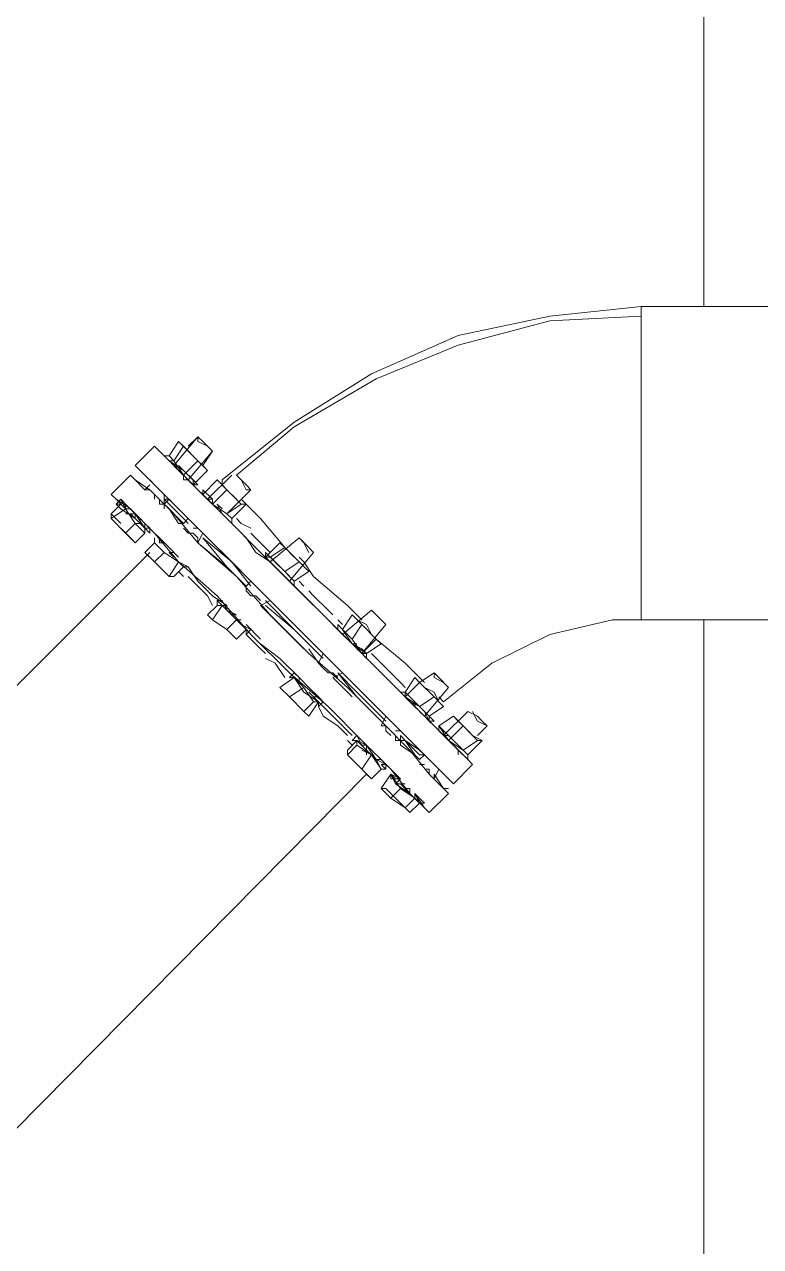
# Model space of a CAD drawing. Extents: x -187 to 52, y -9 to 65.
# Drawn here: x -149.644 to -148.998, y 19.271 to 20.343 of the extents above; entities that cross this region are included whole.
import ezdxf

# ---------------------------------------------------------------- set-up
doc = ezdxf.new("R2010")
doc.units = 0
doc.header["$MEASUREMENT"] = 0
doc.layers.add('PDF4_Geometría', color=7, linetype='Continuous')

msp = doc.modelspace()

# ---------------------------------------------------------------- linework, layer by layer
at = {"layer": 'PDF4_Geometría', "lineweight": 9}
for points in [[(-150.3966, 21.1779), (-150.3966, 20.8776), (-150.1005, 20.8776), (-150.1005, 20.9284), (-149.0475, 20.9284), (-149.0475, 20.0952)], [(-148.9164, 20.0995), (-148.9333, 20.0995), (-148.9333, 20.0952), (-149.1025, 20.0952), (-149.1828, 20.0868), (-149.2632, 20.0698), (-149.3393, 20.036), (-149.407, 19.9937), (-149.4704, 19.943), (-149.4704, 19.9387)], [(-149.1025, 19.8203), (-149.1025, 19.8288), (-149.1025, 19.8415), (-149.1025, 19.8669), (-149.1025, 19.9007), (-149.1025, 19.9387), (-149.1025, 19.9768), (-149.1025, 20.0149), (-149.1025, 20.0487), (-149.1025, 20.0741), (-149.1025, 20.0868), (-149.1025, 20.0952)], [(-149.1025, 20.0868), (-149.1828, 20.0825), (-149.2632, 20.0614), (-149.3351, 20.0318), (-149.407, 19.9895), (-149.4577, 19.9472)], [(-149.5296, 19.9726), (-149.5254, 19.9684), (-149.5127, 19.9557), (-149.5169, 19.9599), (-149.5127, 19.9557), (-149.5085, 19.9514), (-149.5042, 19.9472), (-149.5042, 19.943), (-149.5, 19.943), (-149.4789, 19.9684), (-149.4873, 19.9557), (-149.4915, 19.9599), (-149.5, 19.9684), (-149.5085, 19.9768), (-149.5169, 19.9641), (-149.5127, 19.9599)], [(-149.5042, 19.9726), (-149.5085, 19.9768), (-149.5169, 19.9641), (-149.5127, 19.9599), (-149.5169, 19.9599), (-149.5212, 19.9641), (-149.5169, 19.9599), (-149.5042, 19.9514), (-149.4958, 19.943), (-149.4915, 19.9387), (-149.4958, 19.943), (-149.5, 19.9472)], [(-149.5, 19.9726), (-149.4915, 19.981), (-149.5127, 19.9557), (-149.5042, 19.9514), (-149.5, 19.9472), (-149.5042, 19.9514), (-149.5085, 19.9557)], [(-149.4915, 19.9768), (-149.4831, 19.9726), (-149.4789, 19.9684), (-149.4873, 19.9768), (-149.4915, 19.981)], [(-149.7199, 19.9641), (-149.7199, 19.9684), (-149.7241, 19.9684), (-149.7241, 19.9261), (-149.7241, 19.6892), (-149.5338, 19.8795)], [(-149.5212, 19.9641), (-149.5127, 19.9557), (-149.5169, 19.9599)], [(-149.4619, 19.9472), (-149.4831, 19.9261), (-149.4873, 19.9303), (-149.4915, 19.9345), (-149.5, 19.943), (-149.5042, 19.9472), (-149.5127, 19.9599), (-149.5042, 19.9726), (-149.4915, 19.9599)], [(-149.5465, 19.9557), (-149.5423, 19.9514), (-149.5296, 19.9387), (-149.5338, 19.943), (-149.5296, 19.9387), (-149.5254, 19.9345), (-149.5212, 19.9303), (-149.5212, 19.9261), (-149.5169, 19.9218), (-149.5042, 19.9091), (-149.5, 19.9049), (-149.5042, 19.9091), (-149.5169, 19.9218), (-149.5212, 19.9261), (-149.5169, 19.9218), (-149.5212, 19.9261)], [(-149.5085, 19.9514), (-149.5, 19.943), (-149.4958, 19.9387), (-149.5, 19.943)], [(-149.4873, 19.9557), (-149.4831, 19.9514), (-149.4958, 19.9387), (-149.4958, 19.943)], [(-149.5338, 19.9345), (-149.5381, 19.9345), (-149.5338, 19.9387), (-149.5381, 19.9345), (-149.5465, 19.943), (-149.5508, 19.9472), (-149.5677, 19.9303), (-149.5634, 19.9261), (-149.555, 19.9176), (-149.5508, 19.9176)], [(-149.3097, 19.6765), (-149.3139, 19.6765), (-149.3055, 19.6681), (-149.297, 19.6596), (-149.3012, 19.6681), (-149.3012, 19.6639), (-149.3012, 19.6681), (-149.2928, 19.6554), (-149.2886, 19.6512), (-149.2716, 19.6681), (-149.2759, 19.6723), (-149.2886, 19.685), (-149.3055, 19.7061), (-149.3308, 19.7315), (-149.3604, 19.7611), (-149.3943, 19.7907), (-149.4281, 19.8246), (-149.4577, 19.8584), (-149.4915, 19.888), (-149.5127, 19.9134), (-149.5338, 19.9345), (-149.5465, 19.943), (-149.5508, 19.9472)], [(-149.5, 19.943), (-149.4958, 19.9387), (-149.5, 19.943)], [(-149.4873, 19.9345), (-149.4873, 19.9303), (-149.4746, 19.943), (-149.4704, 19.9387), (-149.4662, 19.9345), (-149.4577, 19.9261)], [(-149.4662, 19.9345), (-149.4746, 19.943), (-149.4873, 19.9303), (-149.4789, 19.9218), (-149.4789, 19.9261), (-149.4873, 19.9345), (-149.4873, 19.9303), (-149.4789, 19.9218), (-149.4662, 19.9134)], [(-149.2886, 19.6512), (-149.2928, 19.6554), (-149.3055, 19.6681), (-149.3224, 19.6892), (-149.3478, 19.7146), (-149.3774, 19.7442), (-149.4112, 19.7738), (-149.445, 19.8076), (-149.4746, 19.8415), (-149.5085, 19.8711), (-149.5296, 19.8965), (-149.5508, 19.9176), (-149.5634, 19.9261), (-149.5677, 19.9303)], [(-149.5381, 19.9345), (-149.5338, 19.9345), (-149.5296, 19.9303), (-149.5296, 19.9261)], [(-149.4027, 19.8922), (-149.4281, 19.8711), (-149.4408, 19.8795), (-149.4493, 19.8922), (-149.4619, 19.9049), (-149.4704, 19.9134), (-149.4746, 19.9176), (-149.4789, 19.9218), (-149.4831, 19.9261), (-149.4873, 19.9303), (-149.4789, 19.9218), (-149.4704, 19.9134), (-149.4789, 19.9218), (-149.4831, 19.9261), (-149.4789, 19.9261)], [(-149.4535, 19.9218), (-149.4662, 19.9345), (-149.4789, 19.9218), (-149.4662, 19.9134), (-149.445, 19.9345)], [(-149.5592, 19.9261), (-149.555, 19.9176), (-149.5677, 19.9091), (-149.5677, 19.9134), (-149.5592, 19.9218), (-149.555, 19.9176)], [(-149.5592, 19.9049), (-149.5677, 19.9134), (-149.5592, 19.9218)], [(-149.5338, 19.8965), (-149.5381, 19.9007), (-149.5338, 19.8965), (-149.5381, 19.9007), (-149.5465, 19.9091), (-149.5465, 19.9134), (-149.5508, 19.9176), (-149.555, 19.9176), (-149.555, 19.9218), (-149.5592, 19.9261), (-149.555, 19.9218), (-149.5465, 19.9134), (-149.5508, 19.9134), (-149.5465, 19.9091), (-149.5592, 19.9176), (-149.5634, 19.9218), (-149.5592, 19.9218), (-149.555, 19.9176), (-149.5465, 19.9049), (-149.5381, 19.8965), (-149.5465, 19.888), (-149.555, 19.8965)], [(-149.5592, 19.9218), (-149.5634, 19.9218), (-149.5592, 19.9218)], [(-149.5254, 19.9261), (-149.5254, 19.9218), (-149.5212, 19.9218), (-149.5212, 19.9176)], [(-149.5212, 19.9218), (-149.5169, 19.9176)], [(-149.4704, 19.9176), (-149.4746, 19.9218), (-149.4704, 19.9134), (-149.4619, 19.9049), (-149.4619, 19.9091)], [(-149.4535, 19.9261), (-149.4366, 19.9091), (-149.4154, 19.8838), (-149.4197, 19.888), (-149.4323, 19.8753), (-149.4281, 19.8753), (-149.4323, 19.8795), (-149.4239, 19.8711), (-149.4154, 19.8626), (-149.407, 19.8542), (-149.407, 19.8499), (-149.407, 19.8542), (-149.4112, 19.8584), (-149.4154, 19.8626), (-149.4239, 19.8711), (-149.4197, 19.8669)], [(-149.5677, 19.9091), (-149.555, 19.8965), (-149.5465, 19.9049), (-149.5423, 19.9049), (-149.5423, 19.9091), (-149.5381, 19.9049)], [(-149.555, 19.9134), (-149.5508, 19.9134)], [(-149.5127, 19.8753), (-149.5169, 19.8795), (-149.5127, 19.8795), (-149.5085, 19.8753), (-149.5169, 19.8838), (-149.5254, 19.8922), (-149.5212, 19.888), (-149.5254, 19.888), (-149.5254, 19.8922), (-149.5296, 19.8965), (-149.5381, 19.9049), (-149.5381, 19.9007), (-149.5338, 19.9007), (-149.5381, 19.9007), (-149.5465, 19.9134)], [(-149.4958, 19.9049), (-149.5, 19.9091)], [(-149.4662, 19.9091), (-149.4704, 19.9134)], [(-149.4662, 19.9134), (-149.4619, 19.9091), (-149.4662, 19.9134)], [(-149.4577, 19.9091), (-149.4535, 19.9049), (-149.445, 19.9007)], [(-149.5381, 19.9007), (-149.5381, 19.8965), (-149.5465, 19.888), (-149.5508, 19.8922), (-149.5592, 19.9007)], [(-149.5381, 19.9049), (-149.5338, 19.9007), (-149.5381, 19.9049)], [(-149.5042, 19.9007), (-149.5, 19.8965), (-149.4958, 19.8965), (-149.4915, 19.8922), (-149.4915, 19.888)], [(-149.4958, 19.9007), (-149.4915, 19.9007), (-149.4873, 19.8965), (-149.4831, 19.8922), (-149.4619, 19.8711), (-149.445, 19.8542), (-149.4493, 19.8499), (-149.4662, 19.8669), (-149.4915, 19.888), (-149.4873, 19.8965)], [(-149.5212, 19.8795), (-149.5296, 19.8711), (-149.5381, 19.8795), (-149.5296, 19.888), (-149.5296, 19.8922)], [(-149.5338, 19.8753), (-149.5381, 19.8795), (-149.5296, 19.888)], [(-149.4746, 19.833), (-149.4831, 19.8246), (-149.4789, 19.8203), (-149.4704, 19.833), (-149.4662, 19.833), (-149.4789, 19.8415), (-149.4915, 19.8542), (-149.5, 19.8669), (-149.5085, 19.8711), (-149.5212, 19.8795), (-149.5296, 19.888), (-149.5296, 19.8922), (-149.5296, 19.888), (-149.5212, 19.8795), (-149.5085, 19.8711), (-149.5042, 19.8669), (-149.5127, 19.8584), (-149.5169, 19.8584)], [(-149.445, 19.8965), (-149.4366, 19.888), (-149.4281, 19.8795)], [(-149.3393, 19.8288), (-149.3647, 19.8076), (-149.3816, 19.8246), (-149.3943, 19.8372), (-149.4112, 19.8542), (-149.3901, 19.8795), (-149.3943, 19.8838), (-149.4027, 19.8922), (-149.3985, 19.888), (-149.3943, 19.8795)], [(-149.5127, 19.8753), (-149.5169, 19.8795), (-149.5127, 19.8753)], [(-149.4323, 19.8795), (-149.4323, 19.8753), (-149.4281, 19.8711), (-149.4154, 19.8584), (-149.407, 19.8499), (-149.4154, 19.8584)], [(-149.4027, 19.8711), (-149.4154, 19.8838), (-149.4281, 19.8753), (-149.4154, 19.8626), (-149.4112, 19.8584)], [(-149.4112, 19.8795), (-149.407, 19.8753)], [(-149.5042, 19.8669), (-149.5085, 19.8711), (-149.5042, 19.8669), (-149.5, 19.8669), (-149.5085, 19.8711), (-149.5169, 19.8584), (-149.5296, 19.8711)], [(-149.4281, 19.8711), (-149.4323, 19.8753)], [(-149.4239, 19.8669), (-149.4281, 19.8711), (-149.4239, 19.8669)], [(-149.4197, 19.8626), (-149.4239, 19.8669), (-149.4197, 19.8626), (-149.4154, 19.8584), (-149.4112, 19.8542)], [(-149.4027, 19.8753), (-149.3985, 19.8711), (-149.3901, 19.8584), (-149.3604, 19.833), (-149.3478, 19.8203)], [(-149.5085, 19.8626), (-149.5042, 19.8584)], [(-149.5, 19.8584), (-149.4915, 19.8499), (-149.4831, 19.8415), (-149.4789, 19.833)], [(-149.4493, 19.8457), (-149.4493, 19.8499), (-149.4493, 19.8457), (-149.445, 19.8415), (-149.4408, 19.8415), (-149.4366, 19.8372)], [(-149.4408, 19.8499), (-149.445, 19.8542), (-149.4408, 19.8499)], [(-149.3985, 19.795), (-149.4112, 19.8076), (-149.4366, 19.833), (-149.4281, 19.8372), (-149.4323, 19.8415), (-149.4366, 19.8457), (-149.4408, 19.8499)], [(-149.4027, 19.8542), (-149.3985, 19.8499)], [(-149.3943, 19.8457), (-149.3901, 19.8415), (-149.3774, 19.8288), (-149.3731, 19.8246)], [(-149.2801, 19.7527), (-149.2759, 19.7484), (-149.2336, 19.7823), (-149.1828, 19.8076), (-149.1278, 19.8203), (-149.1025, 19.8203), (-148.9333, 19.8203), (-148.9164, 19.8203), (-148.9164, 19.8161), (-148.9333, 19.8161), (-148.9333, 19.8203), (-148.9333, 19.8372), (-148.9333, 19.8457)], [(-149.4662, 19.8119), (-149.4577, 19.8034), (-149.4493, 19.8119), (-149.4577, 19.8203), (-149.4704, 19.833), (-149.4746, 19.833), (-149.4746, 19.8372), (-149.4662, 19.8288), (-149.4577, 19.8203), (-149.4493, 19.8119), (-149.4577, 19.8203), (-149.4662, 19.8288), (-149.4704, 19.8372), (-149.4746, 19.8372)], [(-149.4323, 19.8415), (-149.407, 19.8161), (-149.3816, 19.7907), (-149.3858, 19.7823), (-149.3816, 19.778), (-149.3774, 19.7738), (-149.3731, 19.7738), (-149.3689, 19.7696)], [(-149.3478, 19.8161), (-149.3562, 19.8246), (-149.3647, 19.8119), (-149.3562, 19.8034), (-149.3604, 19.8076), (-149.3647, 19.8119), (-149.3689, 19.8161)], [(-149.3097, 19.7527), (-149.3139, 19.7569), (-149.3266, 19.7696), (-149.3393, 19.7823), (-149.3478, 19.7907), (-149.3266, 19.8161), (-149.3308, 19.8203), (-149.3393, 19.8288), (-149.3351, 19.8246), (-149.3266, 19.8161)], [(-149.4789, 19.8203), (-149.4662, 19.8119), (-149.4577, 19.8203)], [(-149.4323, 19.7907), (-149.4366, 19.795), (-149.4493, 19.8076), (-149.445, 19.8119), (-149.4535, 19.8161), (-149.4577, 19.8203), (-149.4535, 19.8203)], [(-149.4366, 19.8034), (-149.4493, 19.8161)], [(-149.3689, 19.8203), (-149.3647, 19.8161)], [(-149.2928, 19.7654), (-149.3097, 19.7823), (-149.3351, 19.8034), (-149.3478, 19.8161), (-149.3562, 19.8034), (-149.3478, 19.7907), (-149.352, 19.795), (-149.3478, 19.7907), (-149.3435, 19.7865), (-149.3435, 19.7907), (-149.3562, 19.7992), (-149.3647, 19.8119), (-149.3689, 19.8161), (-149.3689, 19.8119), (-149.3647, 19.8076), (-149.3604, 19.8034)], [(-149.352, 19.8203), (-149.3435, 19.8161), (-149.3393, 19.8076)], [(-149.0475, 18.8223), (-149.0475, 19.8203)], [(-149.4493, 19.8119), (-149.4493, 19.8076), (-149.4493, 19.8119)], [(-149.3478, 19.7907), (-149.3435, 19.7865), (-149.3435, 19.7907), (-149.3478, 19.795), (-149.3562, 19.7992), (-149.3647, 19.8076), (-149.3689, 19.8119)], [(-149.407, 19.7696), (-149.4197, 19.7611), (-149.4112, 19.7527), (-149.3985, 19.7611), (-149.4027, 19.7654), (-149.4027, 19.7696), (-149.4197, 19.7865), (-149.4366, 19.7992)], [(-149.3858, 19.7823), (-149.3943, 19.795)], [(-149.3562, 19.7992), (-149.352, 19.7992)], [(-149.3393, 19.7907), (-149.3308, 19.7823), (-149.3224, 19.7738), (-149.3139, 19.7654), (-149.3097, 19.7611)], [(-149.4323, 19.7865), (-149.4239, 19.7823), (-149.4154, 19.7696)], [(-149.3731, 19.7823), (-149.3689, 19.778), (-149.3647, 19.7738), (-149.3478, 19.7569), (-149.3266, 19.7358), (-149.3308, 19.7273), (-149.3266, 19.7273), (-149.3266, 19.7231), (-149.3224, 19.7188)], [(-149.3604, 19.7188), (-149.3689, 19.7273), (-149.3816, 19.7358), (-149.3858, 19.7442), (-149.3816, 19.7484), (-149.3858, 19.7527), (-149.3943, 19.7611), (-149.4027, 19.7696), (-149.407, 19.7738), (-149.4112, 19.7696), (-149.407, 19.7696), (-149.3985, 19.7569), (-149.3858, 19.7484), (-149.3858, 19.7442), (-149.3858, 19.7484), (-149.3943, 19.7358), (-149.3985, 19.74)], [(-149.3858, 19.7484), (-149.3901, 19.7484), (-149.3985, 19.7611), (-149.407, 19.7696), (-149.4112, 19.7696)], [(-149.407, 19.7738), (-149.4027, 19.7696), (-149.4027, 19.7654)], [(-149.3562, 19.7527), (-149.3731, 19.7696), (-149.3647, 19.7738)], [(-149.2843, 19.7738), (-149.297, 19.7654), (-149.3012, 19.7696), (-149.3097, 19.7569), (-149.3097, 19.7527), (-149.3139, 19.7569), (-149.3055, 19.7484), (-149.2928, 19.7358), (-149.2886, 19.7315), (-149.2928, 19.7358), (-149.2716, 19.7611), (-149.2801, 19.7696), (-149.2843, 19.7738), (-149.2843, 19.7696), (-149.2759, 19.7654), (-149.2716, 19.7611)], [(-149.3858, 19.7527), (-149.3901, 19.7569), (-149.3943, 19.7611)], [(-149.2843, 19.7527), (-149.297, 19.7654), (-149.3097, 19.7527), (-149.297, 19.7442), (-149.2928, 19.74)], [(-149.2928, 19.7611), (-149.2843, 19.7569), (-149.2801, 19.7484), (-149.2759, 19.7442), (-149.2886, 19.7358), (-149.2928, 19.74), (-149.297, 19.7442), (-149.3055, 19.7484), (-149.3097, 19.7527), (-149.3055, 19.7484), (-149.3012, 19.7442), (-149.3055, 19.7484)], [(-149.4112, 19.7527), (-149.3985, 19.74), (-149.3901, 19.7484)], [(-149.3943, 19.7569), (-149.3901, 19.7527)], [(-149.3562, 19.7188), (-149.3647, 19.7273), (-149.3774, 19.74), (-149.3901, 19.7527), (-149.3858, 19.7527), (-149.3816, 19.7484)], [(-149.3266, 19.7273), (-149.3308, 19.7315), (-149.352, 19.7527)], [(-149.2589, 19.7019), (-149.2674, 19.7104), (-149.2759, 19.7188), (-149.2843, 19.7273), (-149.2886, 19.7315), (-149.2843, 19.7315), (-149.2886, 19.7315), (-149.2886, 19.7358), (-149.2759, 19.7442), (-149.2843, 19.7527), (-149.297, 19.7442), (-149.2886, 19.7358), (-149.2843, 19.7315), (-149.2886, 19.7315), (-149.2928, 19.74), (-149.3012, 19.7484), (-149.3097, 19.7569), (-149.3139, 19.7569), (-149.3097, 19.7569), (-149.3055, 19.7527)], [(-149.3012, 19.7484), (-149.3012, 19.7442)], [(-149.2716, 19.7146), (-149.2759, 19.7188), (-149.2801, 19.7231), (-149.2759, 19.7188), (-149.2801, 19.7231), (-149.2801, 19.7273), (-149.2716, 19.7188), (-149.2759, 19.7188), (-149.2547, 19.74), (-149.2632, 19.7315), (-149.2589, 19.7273), (-149.2505, 19.7188), (-149.242, 19.7146), (-149.2547, 19.7019), (-149.2589, 19.7061), (-149.2716, 19.7146), (-149.2589, 19.7273), (-149.2463, 19.7146)], [(-149.2378, 19.7273), (-149.2463, 19.7315), (-149.2505, 19.74), (-149.2463, 19.7315), (-149.2378, 19.7273), (-149.242, 19.7315), (-149.2463, 19.7358), (-149.2547, 19.74), (-149.2463, 19.7358), (-149.242, 19.7315)], [(-149.3182, 19.7273), (-149.3224, 19.7315), (-149.3266, 19.7358), (-149.3224, 19.7315)], [(-149.2886, 19.7358), (-149.2843, 19.7315), (-149.2886, 19.7315), (-149.2928, 19.7358)], [(-149.2632, 19.7019), (-149.2632, 19.7061), (-149.2674, 19.7104), (-149.2716, 19.7146), (-149.2801, 19.7273), (-149.2674, 19.7358), (-149.2589, 19.7273)], [(-149.2759, 19.7231), (-149.2801, 19.7273), (-149.2674, 19.7358), (-149.2632, 19.7315)], [(-149.352, 19.7188), (-149.3478, 19.7104), (-149.3435, 19.7104), (-149.3435, 19.7061), (-149.3393, 19.7019), (-149.3351, 19.6977), (-149.3308, 19.6977), (-149.3266, 19.6935), (-149.3266, 19.6892), (-149.3266, 19.6935), (-149.3308, 19.6935), (-149.3266, 19.6892), (-149.3308, 19.6892), (-149.3393, 19.6808), (-149.3435, 19.685), (-149.7241, 19.3002), (-149.7241, 18.9914)], [(-149.3478, 19.7104), (-149.352, 19.7188), (-149.3562, 19.7146), (-149.352, 19.7146), (-149.352, 19.7104), (-149.3393, 19.7019), (-149.3308, 19.6892), (-149.3393, 19.6808), (-149.3478, 19.6892)], [(-149.3097, 19.7188), (-149.3139, 19.7231), (-149.3182, 19.7231)], [(-149.3182, 19.7188), (-149.3182, 19.7146), (-149.3139, 19.7146), (-149.3139, 19.7188), (-149.3097, 19.7146), (-149.297, 19.7019), (-149.2928, 19.7019), (-149.2886, 19.6977), (-149.2843, 19.6935), (-149.2801, 19.6892), (-149.2716, 19.6808), (-149.2674, 19.6765)], [(-149.3139, 19.7188), (-149.3097, 19.7146), (-149.297, 19.7019), (-149.2928, 19.7019), (-149.297, 19.7061), (-149.3097, 19.7146)], [(-149.2674, 19.7146), (-149.2632, 19.7104), (-149.2674, 19.7146), (-149.2716, 19.7188), (-149.2632, 19.7104), (-149.2547, 19.7019), (-149.2589, 19.7061)], [(-149.3604, 19.7146), (-149.3562, 19.7104)], [(-149.352, 19.7146), (-149.3604, 19.7061), (-149.3604, 19.7019), (-149.352, 19.7104)], [(-149.3224, 19.685), (-149.3139, 19.6808), (-149.3224, 19.6892), (-149.3266, 19.6935), (-149.3351, 19.6977), (-149.3435, 19.7104), (-149.352, 19.7146), (-149.3435, 19.7061), (-149.3351, 19.6977), (-149.3308, 19.6892), (-149.3266, 19.6892), (-149.3308, 19.6935)], [(-149.3308, 19.6977), (-149.3351, 19.6977), (-149.3393, 19.7019), (-149.3478, 19.7061)], [(-149.3435, 19.7104), (-149.3393, 19.7061)], [(-149.3435, 19.7019), (-149.3435, 19.7061)], [(-149.2928, 19.7019), (-149.297, 19.7019), (-149.2928, 19.7019), (-149.297, 19.6977), (-149.3012, 19.7019), (-149.297, 19.6977), (-149.3012, 19.7019), (-149.3097, 19.7146), (-149.3139, 19.7146), (-149.3139, 19.7104), (-149.3012, 19.7019), (-149.297, 19.6977), (-149.3012, 19.7019), (-149.3097, 19.7146), (-149.3139, 19.7146)], [(-149.2547, 19.6977), (-149.2632, 19.7061), (-149.2674, 19.7104)], [(-149.2505, 19.6935), (-149.2547, 19.6977), (-149.2632, 19.7061)], [(-149.2589, 19.7061), (-149.2547, 19.7019), (-149.2589, 19.7061)], [(-149.3604, 19.7019), (-149.3478, 19.6892), (-149.3393, 19.7019)], [(-149.3351, 19.6977), (-149.3266, 19.6935)], [(-149.3012, 19.7019), (-149.297, 19.6977), (-149.3012, 19.7019)], [(-149.3139, 19.6723), (-149.3224, 19.6639), (-149.3308, 19.6723), (-149.3224, 19.685), (-149.3139, 19.6723), (-149.3012, 19.6639), (-149.297, 19.6596), (-149.3055, 19.6681), (-149.3182, 19.6765), (-149.3139, 19.6808), (-149.3182, 19.6765), (-149.3224, 19.685), (-149.3224, 19.6808), (-149.3182, 19.6808), (-149.3224, 19.685), (-149.3308, 19.6723), (-149.3266, 19.6723), (-149.3139, 19.6596), (-149.3055, 19.6512), (-149.297, 19.6596), (-149.3055, 19.6512), (-149.3097, 19.6554)], [(-149.3182, 19.6808), (-149.3224, 19.685), (-149.3182, 19.6808)], [(-149.3182, 19.685), (-149.3139, 19.6808)], [(-149.297, 19.6935), (-149.2928, 19.6935)], [(-149.2928, 19.6892), (-149.2886, 19.6892), (-149.2886, 19.685)], [(-149.2843, 19.6808), (-149.2843, 19.685), (-149.2759, 19.6723), (-149.2716, 19.6723)], [(-149.3182, 19.6765), (-149.3139, 19.6765)], [(-149.3224, 19.6639), (-149.3097, 19.6554), (-149.3012, 19.6639)], [(-149.3055, 19.6681), (-149.3097, 19.6723), (-149.3055, 19.6681)], [(-149.3012, 19.6639), (-149.297, 19.6596), (-149.3012, 19.6639)]]:
    msp.add_lwpolyline(points, dxfattribs=at)
for points in [[(-149.4915, 19.9768), (-149.4915, 19.981), (-149.4873, 19.9768), (-149.4789, 19.9684), (-149.4831, 19.9726)], [(-149.5296, 19.9726), (-149.5465, 19.9557), (-149.5423, 19.9514), (-149.5296, 19.9387), (-149.5085, 19.9176), (-149.4831, 19.8922), (-149.4535, 19.8626), (-149.4239, 19.833), (-149.3901, 19.7992), (-149.3562, 19.7654), (-149.3266, 19.7358), (-149.3012, 19.7104), (-149.2801, 19.6892), (-149.2716, 19.6808), (-149.2674, 19.6765), (-149.2505, 19.6935), (-149.2547, 19.6977), (-149.2632, 19.7061), (-149.2843, 19.7273), (-149.3097, 19.7527), (-149.3393, 19.7823), (-149.3731, 19.8161), (-149.407, 19.8499), (-149.4366, 19.8795), (-149.4662, 19.9091), (-149.4915, 19.9345), (-149.5127, 19.9557), (-149.5254, 19.9684)], [(-149.5127, 19.9557), (-149.5169, 19.9599), (-149.5212, 19.9641), (-149.5169, 19.9599), (-149.5085, 19.9514)], [(-149.5127, 19.9599), (-149.5169, 19.9641), (-149.5212, 19.9641), (-149.5169, 19.9641)], [(-149.4831, 19.9514), (-149.4915, 19.9599), (-149.5042, 19.9472), (-149.4958, 19.9387)], [(-149.5, 19.9472), (-149.4915, 19.9387), (-149.4958, 19.943)], [(-149.4535, 19.943), (-149.4577, 19.9472), (-149.4493, 19.9387), (-149.445, 19.9345), (-149.4493, 19.9345)], [(-149.4915, 19.9387), (-149.4958, 19.9387)], [(-149.4873, 19.9303), (-149.4873, 19.9345)], [(-149.5634, 19.9218), (-149.5592, 19.9261)], [(-149.5169, 19.9261), (-149.5212, 19.9261), (-149.5212, 19.9218)], [(-149.5169, 19.9261), (-149.5127, 19.9218), (-149.5042, 19.9134), (-149.5, 19.9091), (-149.5042, 19.9049), (-149.5085, 19.9049), (-149.5169, 19.9176), (-149.5212, 19.9218), (-149.5169, 19.9176), (-149.5085, 19.9091), (-149.5042, 19.9049), (-149.5085, 19.9091), (-149.5169, 19.9176), (-149.5212, 19.9218)], [(-149.5212, 19.9176), (-149.5212, 19.9218)], [(-149.5169, 19.9261), (-149.5127, 19.9218)], [(-149.4493, 19.9218), (-149.4535, 19.9218), (-149.4662, 19.9134), (-149.4619, 19.9091)], [(-149.5338, 19.9007), (-149.5338, 19.8965)], [(-149.4873, 19.8922), (-149.4662, 19.8669), (-149.4493, 19.8499), (-149.4662, 19.8669)], [(-149.445, 19.8499), (-149.4619, 19.8711), (-149.4873, 19.8922), (-149.4619, 19.8711)], [(-149.407, 19.8542), (-149.4154, 19.8626), (-149.4027, 19.8711), (-149.3943, 19.8626)], [(-149.3816, 19.7865), (-149.407, 19.8119), (-149.4323, 19.8372), (-149.407, 19.8119)], [(-149.4577, 19.8246), (-149.4619, 19.8246), (-149.4662, 19.8288), (-149.4662, 19.833), (-149.4662, 19.8288)], [(-149.4323, 19.833), (-149.407, 19.8119), (-149.3816, 19.7865), (-149.407, 19.8119)], [(-149.3435, 19.7907), (-149.3478, 19.7907), (-149.3351, 19.8034), (-149.3308, 19.7992)], [(-149.3689, 19.7738), (-149.352, 19.7527), (-149.3308, 19.7315), (-149.352, 19.7527)], [(-149.3266, 19.7315), (-149.352, 19.7569), (-149.3689, 19.7738), (-149.352, 19.7569)], [(-149.297, 19.74), (-149.2928, 19.7358)], [(-149.2801, 19.7231), (-149.2801, 19.7273)], [(-149.2759, 19.7188), (-149.2801, 19.7231), (-149.2759, 19.7188), (-149.2759, 19.7231), (-149.2801, 19.7273), (-149.2759, 19.7231)], [(-149.2378, 19.7273), (-149.2463, 19.7188)], [(-149.297, 19.7061), (-149.2928, 19.7019)], [(-149.2632, 19.7061), (-149.2589, 19.7019), (-149.2547, 19.6977), (-149.2589, 19.7019)], [(-149.2547, 19.7019), (-149.2589, 19.7061), (-149.2463, 19.7146), (-149.242, 19.7146)], [(-149.297, 19.6977), (-149.2928, 19.7019)], [(-149.2547, 19.7019), (-149.2547, 19.6977)], [(-149.3139, 19.6808), (-149.3182, 19.6808), (-149.3224, 19.685), (-149.3182, 19.6808)], [(-149.2801, 19.6892), (-149.2843, 19.6808)], [(-149.3055, 19.6681), (-149.3055, 19.6723), (-149.3097, 19.6723)], [(-149.3012, 19.6681), (-149.297, 19.6639), (-149.2928, 19.6596), (-149.297, 19.6639)], [(-149.2928, 19.6596), (-149.297, 19.6596)]]:
    msp.add_lwpolyline(points, close=True, dxfattribs=at)

doc.saveas('drawing.dxf')
